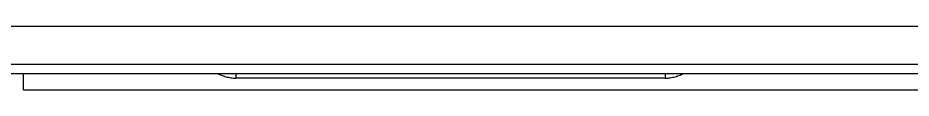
# Model space of a CAD drawing. Header units: millimetres. Extents: x -1283 to 2747, y -259 to 2557.
# Drawn here: x 1141.7 to 1212.5, y 370.2 to 375.2 of the extents above; entities that cross this region are included whole.
import ezdxf

# ---------------------------------------------------------------- set-up
doc = ezdxf.new("R2010")
doc.units = ezdxf.units.MM
doc.header["$MEASUREMENT"] = 0
doc.layers.add('Utwórz2D linie widoczne', color=7, linetype='Continuous', true_color=0x000000)

msp = doc.modelspace()

# ---------------------------------------------------------------- linework, layer by layer
at = {"layer": 'Utwórz2D linie widoczne'}
for p, q in [((1106.976, 375.218), (1472.124, 375.218)), ((1104.051, 372.218), (1476.051, 372.218)), ((1099.649, 371.475), (1479.65, 371.475)), ((1103.65, 371.477), (1475.65, 371.477)), ((1142.15, 370.177), (1142.15, 371.475)), ((1157.535, 371.475), (1157.624, 371.428)), ((1158.98, 371.475), (1158.98, 371.104)), ((1192.98, 371.475), (1192.98, 371.104)), ((1194.337, 371.428), (1194.426, 371.475)), ((1157.624, 371.428), (1157.714, 371.385)), ((1157.714, 371.385), (1157.806, 371.344)), ((1157.806, 371.344), (1157.899, 371.306)), ((1157.899, 371.306), (1157.994, 371.271)), ((1157.994, 371.271), (1158.089, 371.24)), ((1158.089, 371.24), (1158.186, 371.211)), ((1158.186, 371.211), (1158.283, 371.186)), ((1158.283, 371.186), (1158.381, 371.165)), ((1158.381, 371.165), (1158.48, 371.146)), ((1158.48, 371.146), (1158.579, 371.131)), ((1158.579, 371.131), (1158.679, 371.119)), ((1158.679, 371.119), (1158.779, 371.111)), ((1158.779, 371.111), (1158.88, 371.106)), ((1158.88, 371.106), (1158.98, 371.104)), ((1192.98, 371.104), (1158.98, 371.104)), ((1192.98, 371.104), (1193.081, 371.106)), ((1193.081, 371.106), (1193.181, 371.111)), ((1193.181, 371.111), (1193.281, 371.119)), ((1193.281, 371.119), (1193.381, 371.131)), ((1193.381, 371.131), (1193.481, 371.146)), ((1193.481, 371.146), (1193.58, 371.165)), ((1193.58, 371.165), (1193.678, 371.186)), ((1193.678, 371.186), (1193.775, 371.211)), ((1193.775, 371.211), (1193.871, 371.24)), ((1193.871, 371.24), (1193.967, 371.271)), ((1193.967, 371.271), (1194.061, 371.306)), ((1194.061, 371.306), (1194.154, 371.344)), ((1194.154, 371.344), (1194.246, 371.385)), ((1194.246, 371.385), (1194.337, 371.428)), ((1142.15, 370.177), (1442.15, 370.177))]:
    msp.add_line(p, q, dxfattribs=at)

doc.saveas('drawing.dxf')
